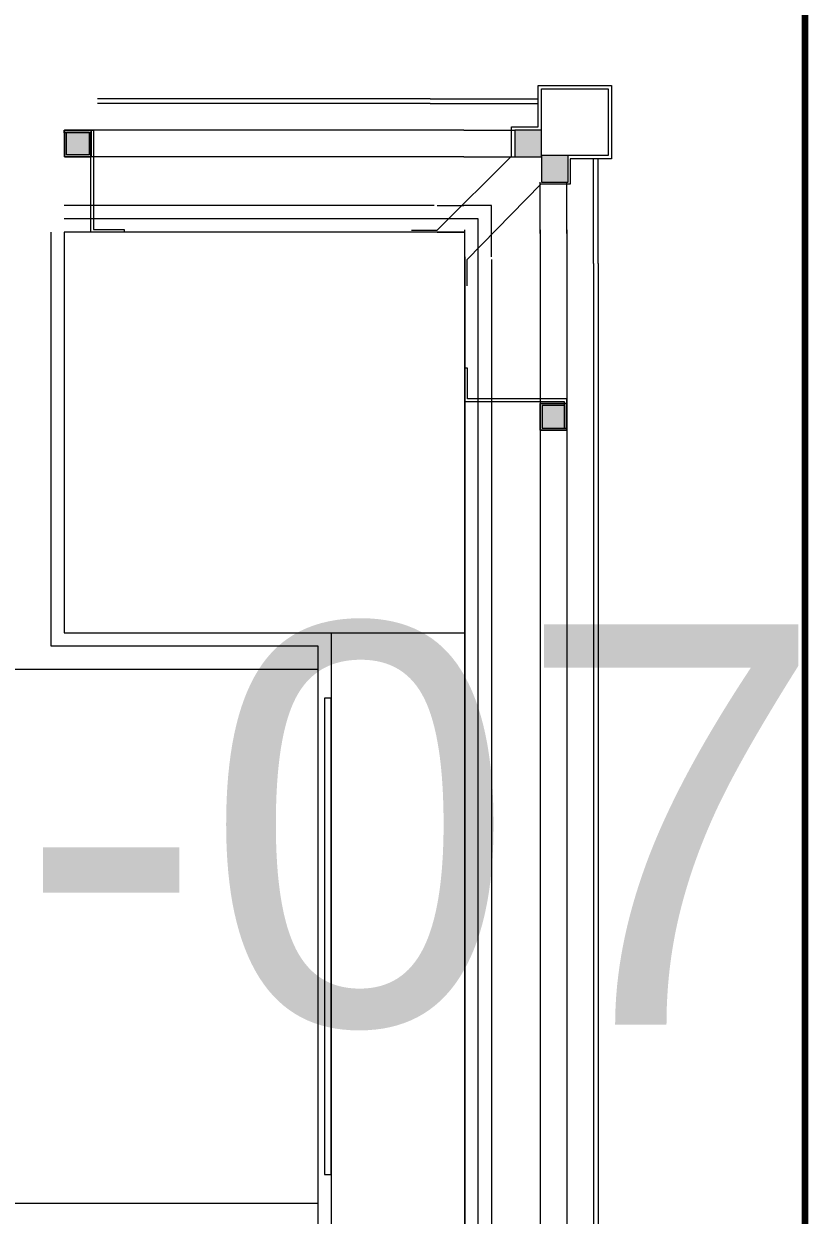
# Model space of a CAD drawing. Extents: x -9058 to 11890, y 0 to 8106.
# Drawn here: x 3859 to 3976.5, y 3638.6 to 3817.1 of the extents above; entities that cross this region are included whole.
import ezdxf
from ezdxf.enums import TextEntityAlignment as Align

# ---------------------------------------------------------------- set-up
doc = ezdxf.new("R2010")
doc.units = 0
doc.header["$LTSCALE"] = 10
doc.header["$MEASUREMENT"] = 0
doc.linetypes.add('HIDDEN2', pattern=[4.7625, 3.175, -1.5875])
doc.layers.get('0').update_dxf_attribs({"color": 9, "lineweight": 9})
for name, color, linetype, lineweight in [('00', 9, 'Continuous', 9), ('01', 9, 'Continuous', 9), ('05', 9, 'Continuous', 9), ('06D', 9, 'Continuous', 9), ('10', 9, 'Continuous', 9), ('14', 9, 'Continuous', 9), ('21', 9, 'Continuous', 9), ('21_mahal200', 9, 'Continuous', 9), ('21_mahal200 @ 20', 9, 'Continuous', 9), ('21_mahal200 @ 5 (1)', 9, 'Continuous', 9), ('21_mahal200 @ 5 (2)', 9, 'Continuous', 9), ('33', 9, 'BATTING', 9), ('40A', 9, 'Continuous', 9)]:
    doc.layers.add(name, color=color, linetype=linetype, lineweight=lineweight)
doc.styles.add('Arial', font='arial.ttf', dxfattribs={"height": 2.5})
doc.styles.add('MuuM_TEXT-STANDART', font='ARIALN.TTF')
doc.linetypes.add('BATTING', pattern='A,0.0001,-0.1,[134,ltypeshp.shx,S=0.1,R=0,X=-0.1,Y=0],-0.2,[134,ltypeshp.shx,S=0.1,R=180,X=0.1,Y=0],-0.1', length=0.4001)

# ---------------------------------------------------------------- blocks, each defined once
blk = doc.blocks.new('p-s-profil')
at = {"layer": '10'}
blk.add_lwpolyline([(9, 15.3), (4.6, 15.3), (4.6, 0.4), (0, 0.4), (0, 0), (5, 0), (5, 14.9), (9, 14.9), (9, 15.3)], dxfattribs=at)
blk.add_lwpolyline([(9, 15.3), (4.6, 15.3), (4.6, 0.4), (0, 0.4), (0, 0), (5, 0), (5, 14.9), (9, 14.9), (9, 15.3)], dxfattribs=at)
blk = doc.blocks.new('p-kutu_profil_40x40')
h = blk.add_hatch(color=256)
h.dxf.hatch_style = 1
h.paths.add_polyline_path([(0, 0), (4, 0), (4, 4), (0, 4)])
h = blk.add_hatch(color=255)
h.dxf.hatch_style = 1
h.paths.add_polyline_path([(0, 0), (4, 0), (4, 4), (0, 4)])
blk.add_lwpolyline([(0, 0), (4, 0), (4, 4), (0, 4)], close=True)
at = {"layer": '10'}
for points in [[(0, 4), (4, 4), (4, 0), (0, 0)], [(0, 4), (4, 4), (4, 0), (0, 0)], [(0, 0), (4, 0), (4, 4), (0, 4)], [(0.3, 3.7), (3.7, 3.7), (3.7, 0.3), (0.3, 0.3)], [(0.3, 3.7), (3.7, 3.7), (3.7, 0.3), (0.3, 0.3)]]:
    blk.add_lwpolyline(points, close=True, dxfattribs=at)
blk = doc.blocks.new('prf-10x10')
h = blk.add_hatch(color=255)
h.dxf.hatch_style = 1
h.paths.add_polyline_path([(-5, -5), (5, -5), (5, 5), (-5, 5)])
at = {"layer": '10'}
blk.add_lwpolyline([(-5, -5), (5, -5), (5, 5), (-5, 5)], close=True, dxfattribs=at)
blk = doc.blocks.new('p-kose-trapez')
at = {"layer": '06D'}
for points in [[(-21.96, -6.51), (-14.31, -6.51)], [(-21.96, -10.51), (-14.32, -10.51)], [(-10.51, -21.96), (-10.51, -14.32)], [(-6.51, -21.96), (-6.51, -14.31)], [(-17.81, -21.96), (-17.81, -17.81), (-21.96, -17.81)]]:
    blk.add_lwpolyline(points, dxfattribs=at)
at = {"layer": '10'}
for points in [[(-29.8, -21.51), (-25.92, -21.51), (-14.8, -10.39), (-14.8, -6), (-10.81, -6), (-10.81, 0.19), (0.19, 0.19), (0.19, -10.81), (-6, -10.81), (-6, -14.61), (-10.38, -14.61), (-21.51, -25.94), (-21.51, -29.81)], [(-10.31, -6.51), (-10.31, -6.51), (-10.31, -0.32), (-0.31, -0.32), (-0.31, -10.32), (-6.5, -10.32), (-6.5, -10.32)], [(-22.96, -1.81), (-10.81, -1.81)], [(-22.96, -2.51), (-10.81, -2.51)], [(-2.51, -21.96), (-2.51, -10.81)], [(-1.81, -21.96), (-1.81, -10.81)]]:
    blk.add_lwpolyline(points, dxfattribs=at)
at = {"layer": '10', "xscale": 0.4, "yscale": 0.4, "rotation": 90}
for p in [(-12.31, -8.51), (-8.31, -12.32)]:
    blk.add_blockref('prf-10x10', p, dxfattribs=at)
blk = doc.blocks.new('0a_roomno2')
blk.add_lwpolyline([(30, -16), (0, -16), (0, 0), (30, 0)], close=True)
for points in [[(0, 0), (30, 0)], [(0, -5), (30, -5)], [(12, -5), (12, -16)], [(18, -5), (18, -16)], [(24, -5), (24, -16)], [(12, -10.5), (0, -10.5)]]:
    blk.add_lwpolyline(points)
at = {"layer": '40A'}
blk.add_lwpolyline([(0, 0), (30, 0)], dxfattribs=at)
at = {"style": 'MuuM_TEXT-STANDART', "width": 0.6}
blk.add_text('H:', height=2.25, dxfattribs=at).set_placement((0.525, -12.9619), align=Align.MIDDLE_LEFT)
at = {"style": 'Arial'}
blk.add_attdef('ODANO', (0, 1.505), '', height=3, dxfattribs=at)
blk.add_attdef('MEKANADI', text='', height=3, dxfattribs=at).set_placement((0.525, -4.75), align=Align.BOTTOM_LEFT)
at = {"style": 'MuuM_TEXT-STANDART', "width": 0.6}
for tag, p in [('YER01', (15, -7)), ('TAVAN01', (20.625, -7)), ('DUVAR01', (26.25, -7)), ('YER02', (15, -10.375)), ('TAVAN02', (20.625, -10.375)), ('DUVAR02', (26.25, -10.375)), ('YER03', (15, -13.75)), ('TAVAN03', (20.625, -13.75)), ('DUVAR03', (26.25, -13.75))]:
    blk.add_attdef(tag, text='', height=2.25, dxfattribs=at).set_placement(p, align=Align.MIDDLE_CENTER)
at = {"style": 'MuuM_TEXT-STANDART'}
blk.add_attdef('M2', text='', height=2.25, dxfattribs=at).set_placement((1.3231, -7.8046), align=Align.MIDDLE_LEFT)
at = {"style": 'MuuM_TEXT-STANDART', "width": 0.6}
blk.add_attdef('TEMIZTAVANYUKSEKLIGI', text='', height=2.25, dxfattribs=at).set_placement((2.7, -13.1619), align=Align.MIDDLE_LEFT)
blk = doc.blocks.new('*U1176')
at = {"layer": '21_mahal200 @ 20'}
ref = blk.add_blockref('0a_roomno2', (3727.76, 3632.07), dxfattribs=dict(at, xscale=20, yscale=20, zscale=20))
ref.add_attrib('ODANO', ' ZK-07', (3727.76, 3667.17), dxfattribs={"layer": '0', "height": 60, "style": 'Arial'})
at = {"layer": '21_mahal200 @ 5 (1)'}
ref = blk.add_blockref('0a_roomno2', (3727.76, 3632.07), dxfattribs=dict(at, xscale=5, yscale=5, zscale=5))
ref.add_attrib('ODANO', ' ZK-07', (3727.76, 3640.84), dxfattribs={"layer": '0', "height": 15, "style": 'Arial'})
ref.add_attrib('MEKANADI', 'PRS-MUTFAK', dxfattribs={"layer": '0', "height": 15, "style": 'Arial'}).set_placement((3730.38, 3609.57), align=Align.BOTTOM_LEFT)
ref.add_attrib('M2', '#### m2', dxfattribs={"layer": '0', "height": 11.25, "style": 'MuuM_TEXT-STANDART', "width": 0.6}).set_placement((3730.38, 3595.51), align=Align.MIDDLE_LEFT)
ref.add_attrib('TEMIZTAVANYUKSEKLIGI', '2.40 m', dxfattribs={"layer": '0', "height": 11.25, "style": 'MuuM_TEXT-STANDART', "width": 0.6}).set_placement((3741.26, 3567.51), align=Align.MIDDLE_LEFT)
ref.add_attrib('YER01', 'Y09', dxfattribs={"layer": '0', "height": 11.25, "style": 'MuuM_TEXT-STANDART', "width": 0.6}).set_placement((3802.76, 3598.32), align=Align.MIDDLE_CENTER)
ref.add_attrib('TAVAN01', 'T01', dxfattribs={"layer": '0', "height": 11.25, "style": 'MuuM_TEXT-STANDART', "width": 0.6}).set_placement((3830.88, 3598.32), align=Align.MIDDLE_CENTER)
ref.add_attrib('DUVAR01', 'D07', dxfattribs={"layer": '0', "height": 11.25, "style": 'MuuM_TEXT-STANDART', "width": 0.6}).set_placement((3859.01, 3598.32), align=Align.MIDDLE_CENTER)
ref.add_attrib('TAVAN02', 'T09', dxfattribs={"layer": '0', "height": 11.25, "style": 'MuuM_TEXT-STANDART', "width": 0.6}).set_placement((3830.88, 3581.44), align=Align.MIDDLE_CENTER)
ref.add_attrib('DUVAR02', 'D10', dxfattribs={"layer": '0', "height": 11.25, "style": 'MuuM_TEXT-STANDART', "width": 0.6}).set_placement((3859.01, 3581.44), align=Align.MIDDLE_CENTER)
at = {"layer": '21_mahal200 @ 5 (2)'}
ref = blk.add_blockref('0a_roomno2', (3727.76, 3632.07), dxfattribs=dict(at, xscale=5, yscale=5, zscale=5))
ref.add_attrib('ODANO', ' ZK-07', (3727.76, 3640.84), dxfattribs={"layer": '0', "height": 15, "style": 'Arial'})
ref.add_attrib('MEKANADI', 'PRS-MUTFAK', dxfattribs={"layer": '0', "height": 15, "style": 'Arial'}).set_placement((3730.38, 3609.57), align=Align.BOTTOM_LEFT)
ref.add_attrib('M2', '#### m2', dxfattribs={"layer": '0', "height": 11.25, "style": 'MuuM_TEXT-STANDART', "width": 0.6}).set_placement((3730.38, 3595.51), align=Align.MIDDLE_LEFT)
ref.add_attrib('TEMIZTAVANYUKSEKLIGI', '2.40 m', dxfattribs={"layer": '0', "height": 11.25, "style": 'MuuM_TEXT-STANDART', "width": 0.6}).set_placement((3741.26, 3567.51), align=Align.MIDDLE_LEFT)
ref.add_attrib('YER01', 'Y09', dxfattribs={"layer": '0', "height": 11.25, "style": 'MuuM_TEXT-STANDART', "width": 0.6}).set_placement((3802.76, 3598.32), align=Align.MIDDLE_CENTER)
ref.add_attrib('TAVAN01', 'T01', dxfattribs={"layer": '0', "height": 11.25, "style": 'MuuM_TEXT-STANDART', "width": 0.6}).set_placement((3830.88, 3598.32), align=Align.MIDDLE_CENTER)
ref.add_attrib('DUVAR01', 'D07', dxfattribs={"layer": '0', "height": 11.25, "style": 'MuuM_TEXT-STANDART', "width": 0.6}).set_placement((3859.01, 3598.32), align=Align.MIDDLE_CENTER)
ref.add_attrib('TAVAN02', 'T09', dxfattribs={"layer": '0', "height": 11.25, "style": 'MuuM_TEXT-STANDART', "width": 0.6}).set_placement((3830.88, 3581.44), align=Align.MIDDLE_CENTER)
ref.add_attrib('DUVAR02', 'D10', dxfattribs={"layer": '0', "height": 11.25, "style": 'MuuM_TEXT-STANDART', "width": 0.6}).set_placement((3859.01, 3581.44), align=Align.MIDDLE_CENTER)
blk = doc.blocks.new('p-buzdolabı 60')
for p, q in [((-26.04, -29), (-26.04, -28)), ((52.24, -29), (52.24, -28))]:
    blk.add_line(p, q)
for points in [[(-22.6, 32), (48.8, 32), (48.8, 33), (-22.6, 33)], [(53.1, -28), (-26.9, -28), (-26.9, 31), (53.1, 31)], [(53.1, -32), (-26.9, -32), (-26.9, -29), (53.1, -29)]]:
    blk.add_lwpolyline(points, close=True)

msp = doc.modelspace()

# ---------------------------------------------------------------- linework, layer by layer
at = {"layer": '00'}
for points in [[(3905.06, 3725.87), (3905.06, 3725.87), (3905.06, 3299.87), (3925.06, 3299.87), (3925.06, 3725.87)], [(3905.06, 3725.87), (3925.06, 3725.87)]]:
    msp.add_lwpolyline(points, dxfattribs=at)
at = {"layer": '01'}
msp.add_lwpolyline([(3865.06, 3725.87), (3925.06, 3725.87), (3925.06, 3785.87), (3865.06, 3785.87)], close=True, dxfattribs=at)
at = {"layer": '06D'}
for points in [[(3924.91, 3801.17), (3865.09, 3801.17)], [(3924.91, 3797.17), (3865.09, 3797.17)], [(3920.51, 3789.87), (3865.06, 3789.87)], [(3920.91, 3789.87), (3920.91, 3789.87), (3924.91, 3789.87)], [(3920.91, 3785.87), (3867.39, 3785.87)], [(3920.91, 3785.87), (3924.91, 3785.87)], [(3925.06, 3782.22), (3925.06, 3786.22)], [(3929.06, 3782.22), (3929.06, 3782.22), (3929.06, 3786.22)], [(3936.36, 3786.22), (3936.36, 3299.87)], [(3940.36, 3786.22), (3940.36, 3299.87)], [(3925.06, 3782.22), (3925.06, 3299.47)], [(3929.06, 3781.82), (3929.06, 3299.87)]]:
    msp.add_lwpolyline(points, dxfattribs=at)
at = {"layer": '10'}
for points in [[(3919.91, 3805.87), (3870.06, 3805.87)], [(3919.91, 3805.17), (3870.06, 3805.17)], [(3919.91, 3805.87), (3924.91, 3805.87)], [(3919.91, 3805.17), (3924.91, 3805.17)], [(3944.36, 3781.22), (3944.36, 3786.22)], [(3945.06, 3781.22), (3945.06, 3786.22)], [(3944.36, 3781.22), (3944.36, 3304.87)], [(3945.06, 3781.22), (3945.06, 3304.87)]]:
    msp.add_lwpolyline(points, dxfattribs=at)
at = {"layer": '14'}
msp.add_lwpolyline([(3863.06, 3785.87), (3863.06, 3723.91), (3903.06, 3723.91), (3903.06, 3370.37)], dxfattribs=at)
at = {"layer": '21', "linetype": 'HIDDEN2', "ltscale": 0.1, "const_width": 1}
msp.add_lwpolyline([(3767.13, 3867.87), (3976.02, 3867.87), (3976.02, 3346.4), (3767.13, 3346.4)], close=True, dxfattribs=at)
at = {"layer": '33', "ltscale": 0.2, "flags": 128}
msp.add_lwpolyline([(3927.06, 3299.87), (3927.06, 3787.87), (3865.06, 3787.87)], dxfattribs=at)

# ---------------------------------------------------------------- block references
for name, p in [('p-kose-trapez', (3946.87, 3807.68)), ('p-kutu_profil_40x40', (3865.09, 3797.17))]:
    msp.add_blockref(name, p)
at = {"xscale": -1}
msp.add_blockref('p-s-profil', (3874.06, 3785.87), dxfattribs=at)
at = {"rotation": 270}
msp.add_blockref('p-s-profil', (3925.06, 3765.52), dxfattribs=at)
at = {"extrusion": (0, 0, -1), "zscale": -1, "rotation": 90}
msp.add_blockref('p-kutu_profil_40x40', (-3936.36, 3756.22), dxfattribs=at)
at = {"layer": '05', "rotation": 270}
msp.add_blockref('p-buzdolabı 60', (3872.06, 3693.51), dxfattribs=at)
at = {"layer": '21_mahal200', "color": 6}
msp.add_blockref('*U1176', (0, 0), dxfattribs=at)

doc.saveas('drawing.dxf')
